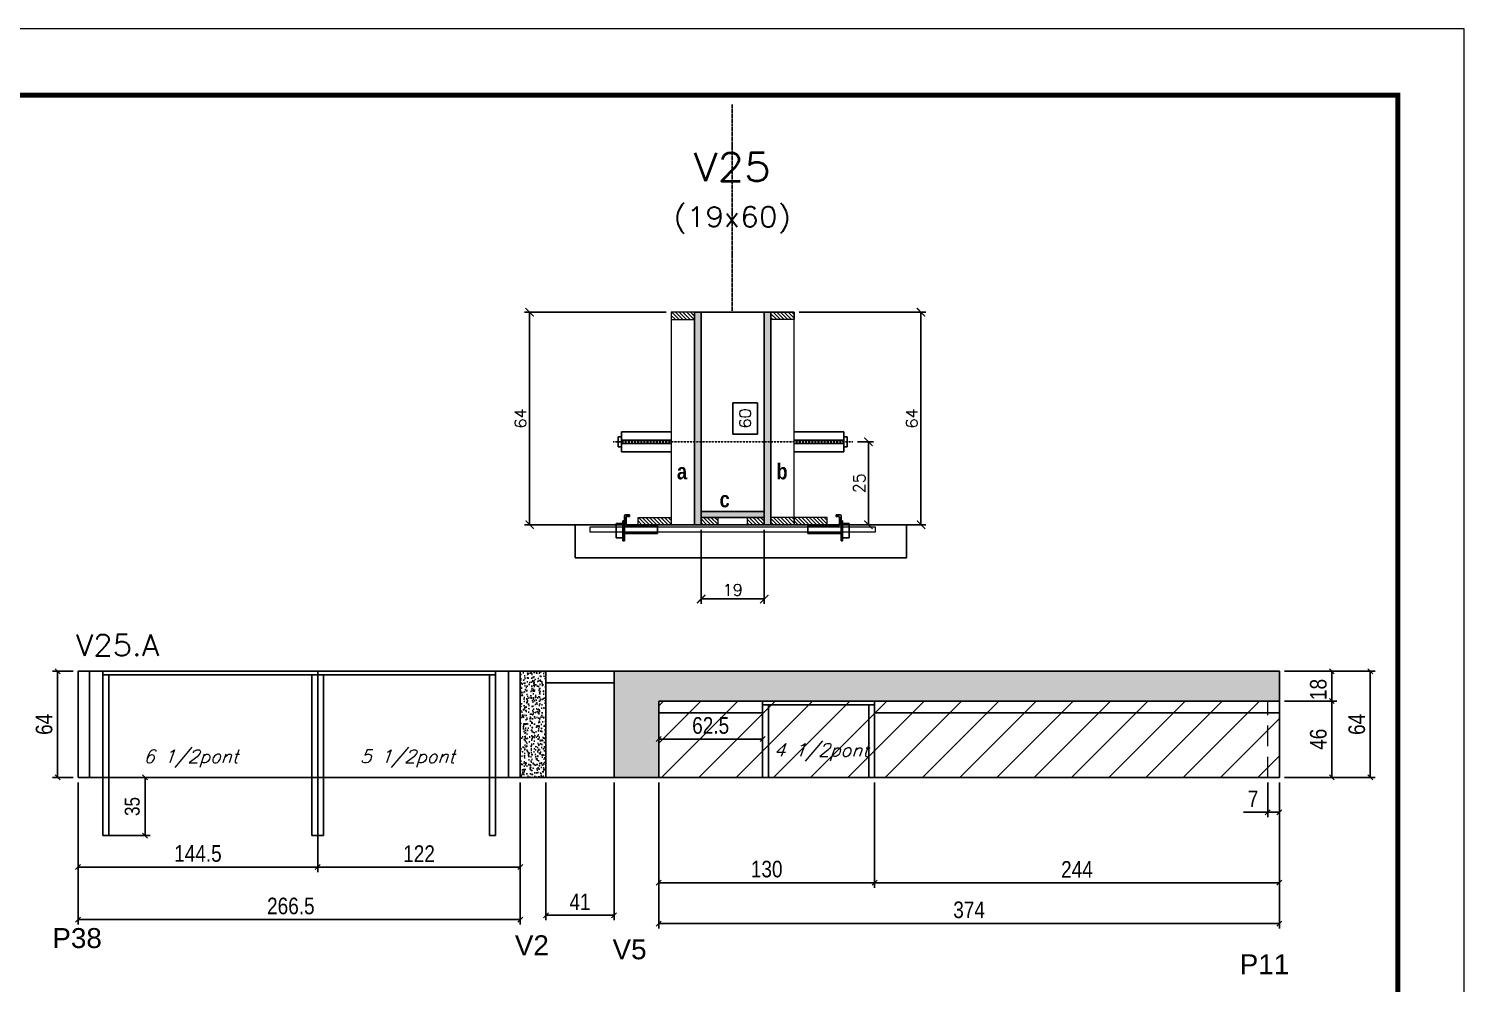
# Model space of a CAD drawing. Extents: x -10448 to -1189, y -11772 to 17235.
# Drawn here: x -9828 to -8963, y 8229 to 8804 of the extents above; entities that cross this region are included whole.
import ezdxf
from ezdxf.enums import TextEntityAlignment as Align

# ---------------------------------------------------------------- set-up
doc = ezdxf.new("R2010")
doc.units = 0
doc.linetypes.add('DASHED', pattern=[0.75, 0.5, -0.25])
doc.linetypes.add('HIDDEN', pattern=[0.375, 0.25, -0.125])
for name, color, linetype in [('5', 5, 'Continuous'), ('barrote', 251, 'Continuous'), ('COTA', 241, 'Continuous'), ('Cota Seção (2x)', 4, 'Continuous'), ('detalhes', 4, 'Continuous'), ('Painéis', 200, 'Continuous'), ('presilha', 1, 'Continuous'), ('SARR_2.2x7', 40, 'Continuous'), ('SARR_3.5x7', 81, 'Continuous'), ('TENSOR', 3, 'Continuous'), ('texto', 7, 'Continuous'), ('Texto de Titulo', 7, 'Continuous'), ('Texto Qtd Sarr', 242, 'Continuous')]:
    doc.layers.add(name, color=color, linetype=linetype)
for name, color, linetype, lineweight in [('CONCRETO', 251, 'Continuous', 25), ('Folhas', 255, 'Continuous', 9), ('Hachura', 251, 'Continuous', 9), ('Madeira', 126, 'Continuous', 18), ('Sarr 2.2x7', 40, 'Continuous', 9), ('SARRAFO DE PRESSAO', 251, 'DASHED', 9), ('SCO-___-LAJ', 2, 'Continuous', 0), ('Texto Seção', 7, 'Continuous', 15)]:
    doc.layers.add(name, color=color, linetype=linetype, lineweight=lineweight)
doc.styles.add('COTA TECNICA', font='techl___.ttf', dxfattribs={"height": 10})
doc.styles.add('COTA TECNICA-50', font='techl___.ttf', dxfattribs={"height": 9})
doc.styles.add('REGUA-120', font='ROMANS.shx', dxfattribs={"height": 15})
doc.styles.add('Romans', font='romans.shx')
doc.styles.get("Standard").update_dxf_attribs({"font": 'arial.ttf'})
doc.styles.add('TECNICA', font='techb___.ttf', dxfattribs={"height": 10})
doc.dimstyles.new('COTA PAINEL-50', dxfattribs={"dimtxt": 9, "dimasz": 3, "dimexe": 3, "dimexo": 3, "dimgap": 3, "dimtad": 1, "dimdec": 1, "dimzin": 12, "dimdsep": 46, "dimtxsty": 'COTA TECNICA-50', "dimblk1": 'OBLIQUE', "dimblk2": 'OBLIQUE', "dimsah": 1, "dimcen": 0.9, "dimclrd": 4, "dimclre": 4, "dimclrt": 240, "dimadec": 1, "dimazin": 3, "dimtfac": 1, "dimtdec": 1, "dimtmove": 0, "dimatfit": 3, "dimfxl": 1, "dimtolj": 1, "dimtzin": 12, "dimarcsym": 0})
doc.dimstyles.new('Cota Seção (2x)', dxfattribs={"dimtxt": 7, "dimasz": 5, "dimexe": 3, "dimexo": 3, "dimgap": 2, "dimtad": 3, "dimdec": 1, "dimlfac": 0.5, "dimzin": 12, "dimdsep": 46, "dimtxsty": 'Romans', "dimblk": 'ARCHTICK', "dimcen": 0, "dimclrd": 4, "dimclre": 4, "dimclrt": 1, "dimadec": 1, "dimazin": 3, "dimtfac": 1, "dimtdec": 1, "dimtmove": 0, "dimatfit": 3, "dimldrblk": 'OBLIQUE', "dimfxl": 1, "dimtolj": 1, "dimtzin": 12, "dimarcsym": 0})
doc.dimstyles.new('Cota Seção interna', dxfattribs={"dimtxt": 7, "dimasz": 6, "dimexe": 0.18, "dimexo": 2, "dimgap": -4, "dimtad": 3, "dimdec": 1, "dimlfac": 0.5, "dimzin": 12, "dimdsep": 46, "dimtxsty": 'Romans', "dimblk": 'ARCHTICK', "dimcen": 0.09, "dimse1": 1, "dimse2": 1, "dimsd1": 1, "dimsd2": 1, "dimclrd": 180, "dimclre": 5, "dimclrt": 1, "dimadec": 0, "dimazin": 3, "dimtfac": 1, "dimtdec": 1, "dimtofl": 0, "dimtmove": 0, "dimatfit": 3, "dimldrblk": 'ARCHTICK', "dimfxl": 1, "dimtolj": 1, "dimtzin": 0, "dimarcsym": 0})
doc.dimstyles.new('PAINEL', dxfattribs={"dimtxt": 10, "dimasz": 3, "dimexe": 3, "dimexo": 3, "dimgap": 3, "dimtad": 1, "dimdec": 1, "dimzin": 12, "dimdsep": 46, "dimtxsty": 'COTA TECNICA', "dimblk1": 'OBLIQUE', "dimblk2": 'OBLIQUE', "dimsah": 1, "dimcen": 0.9, "dimclrd": 4, "dimclre": 4, "dimclrt": 240, "dimadec": 1, "dimazin": 3, "dimtfac": 1, "dimtdec": 1, "dimtmove": 0, "dimatfit": 3, "dimfxl": 1, "dimtolj": 1, "dimtzin": 12, "dimarcsym": 0})
pattern_1 = [(50, (-139281.0885, -16389.4156), (5.46554007, -0.47817257), [0.5715, -6.2865]), (355, (-139281.0885, -16389.4156), (-1.05730264, 5.73170536), [0.4572, -5.02921753]), (100.4514447, (-139280.633, -16389.4554), (4.40823741, 5.25353256), [0.48570026, -5.34270734]), (46.1842, (-139281.0885, -16387.8916), (8.13237123, -1.26126984), [0.85725, -9.42975]), (96.6355576, (-139280.411, -16387.997), (7.122124, 7.42278374), [0.7285507, -8.01406824]), (351.184151, (-139281.0885, -16387.892), (7.122124, 7.42278374), [0.685799, -7.54379196]), (21, (-139280.3265, -16388.2726), (4.54843174, -3.06795595), [0.5715, -6.2865]), (326, (-139280.3265, -16388.2726), (1.85406085, 5.52563898), [0.4572, -5.0292]), (71.451445, (-139279.9475, -16388.528), (6.40249258, 2.45768307), [0.48570026, -5.34269813]), (37.5, (-139281.0885, -16389.4156), (0.092658098, 2.536651166), [0, -4.96824, 0, -5.1054, 0, -5.04825]), (7.5, (-139281.0885, -16389.4156), (2.004589875, 3.005417245), [0, -2.91084, 0, -4.85394, 0, -1.92405]), (327.5, (-139282.7878, -16389.4156), (4.067717855, -0.17186232), [0, -1.905, 0, -5.9436, 0, -7.8867]), (317.5, (-139283.5498, -16389.4156), (4.44387544, 0.76279473), [0, -2.4765, 0, -3.94716, 0, -5.6007])]
pattern_2 = [(45, (-139281.089, -16389.416), (-11.2253202, 11.2253202), [])]

# ---------------------------------------------------------------- blocks, each defined once
blk = doc.blocks.new('9999999999')
at = {"layer": 'Folhas'}
blk.add_lwpolyline([(98138.98, 34190.21), (99623.98, 34190.21), (99623.98, 35240.21), (98138.98, 35240.21)], close=True, dxfattribs=at)
at = {"layer": 'Folhas', "color": 30, "const_width": 3}
blk.add_lwpolyline([(98213.98, 34230.21), (99583.98, 34230.21), (99583.98, 35200.21), (98213.98, 35200.21)], close=True, dxfattribs=at)
blk = doc.blocks.new('titulo1')
at = {"layer": 'Defpoints', "color": 252, "linetype": 'HIDDEN', "ltscale": 2}
blk.add_line((0, 0), (0, 125), dxfattribs=at)
at = {"layer": 'Defpoints', "style": 'Romans', "oblique": 15}
blk.add_attdef('FOLHA', text='', height=10, dxfattribs=at).set_placement((0, 15.58), align=Align.MIDDLE_CENTER)
at = {"layer": 'Texto Qtd Sarr', "color": 3, "style": 'Romans', "oblique": 15}
for tag, height, p in [('TITULO', 17, (0, 71.45)), ('SEÇÃO', 12, (0, 41.55))]:
    blk.add_attdef(tag, text='', height=height, dxfattribs=at).set_placement(p, align=Align.MIDDLE_CENTER)
blk = doc.blocks.new('_ArchTick')
at = {"color": 0, "linetype": 'ByBlock', "const_width": 0.15}
blk.add_lwpolyline([(-0.5, -0.5), (0.5, 0.5)], dxfattribs=at)
blk = doc.blocks.new('*D269')
at = {"layer": 'COTA', "color": 4, "lineweight": -2, "transparency": 16777216}
for p, q in [((-9444.15, 8633.47), (-9529.53, 8633.47)), ((-9526.53, 8505.47), (-9526.53, 8633.47)), ((-9464.15, 8505.47), (-9529.53, 8505.47))]:
    blk.add_line(p, q, dxfattribs=at)
at = {"layer": 'Defpoints', "color": 0, "transparency": 16777216}
for p in [(-9526.53, 8633.47), (-9441.15, 8633.47), (-9461.15, 8505.47)]:
    blk.add_point(p, dxfattribs=at)
at = {"layer": 'COTA', "color": 4, "lineweight": -2, "transparency": 16777216, "xscale": 5, "yscale": 5, "zscale": 5}
for p, rotation in [((-9526.53, 8633.47), 90), ((-9526.53, 8505.47), 270)]:
    blk.add_blockref('_ArchTick', p, dxfattribs=dict(at, rotation=rotation))
at = {"layer": 'COTA', "color": 1, "transparency": 16777216, "insert": (-9532.03, 8569.47), "char_height": 7, "attachment_point": 5, "rotation": 90, "style": 'Romans'}
blk.add_mtext('\\A1;64', dxfattribs=at)
blk = doc.blocks.new('_Oblique')
at = {"color": 0, "linetype": 'ByBlock', "lineweight": -2}
blk.add_line((-0.5, -0.5), (0.5, 0.5), dxfattribs=at)
blk = doc.blocks.new('*D270')
at = {"layer": 'Cota Seção (2x)', "color": 180, "lineweight": -2, "transparency": 16777216}
for p, q in [((-9389.15, 8578.97), (-9404.15, 8578.97)), ((-9404.15, 8578.97), (-9404.15, 8559.97)), ((-9389.15, 8559.97), (-9389.15, 8578.97)), ((-9404.15, 8559.97), (-9389.15, 8559.97))]:
    blk.add_line(p, q, dxfattribs=at)
at = {"layer": 'Defpoints', "color": 0, "transparency": 16777216}
for p in [(-9423.15, 8633.47), (-9385.15, 8633.47), (-9423.15, 8513.47)]:
    blk.add_point(p, dxfattribs=at)
at = {"layer": 'Cota Seção (2x)', "color": 1, "transparency": 16777216, "insert": (-9396.65, 8569.47), "char_height": 7, "attachment_point": 5, "rotation": 90, "style": 'Romans'}
blk.add_mtext('\\A1;60', dxfattribs=at)
blk = doc.blocks.new('*D271')
at = {"layer": 'COTA', "color": 4, "lineweight": -2, "transparency": 16777216}
for p, q in [((-9364.15, 8633.47), (-9287.69, 8633.47)), ((-9290.69, 8633.47), (-9290.69, 8505.47)), ((-9344.15, 8505.47), (-9287.69, 8505.47))]:
    blk.add_line(p, q, dxfattribs=at)
at = {"layer": 'Defpoints', "color": 0, "transparency": 16777216}
for p in [(-9367.15, 8633.47), (-9347.15, 8505.47), (-9290.69, 8505.47)]:
    blk.add_point(p, dxfattribs=at)
at = {"layer": 'COTA', "color": 4, "lineweight": -2, "transparency": 16777216, "xscale": 5, "yscale": 5, "zscale": 5}
for p, rotation in [((-9290.69, 8633.47), 90), ((-9290.69, 8505.47), 270)]:
    blk.add_blockref('_ArchTick', p, dxfattribs=dict(at, rotation=rotation))
at = {"layer": 'COTA', "color": 1, "transparency": 16777216, "insert": (-9296.19, 8569.47), "char_height": 7, "attachment_point": 5, "rotation": 90, "style": 'Romans'}
blk.add_mtext('\\A1;64', dxfattribs=at)
blk = doc.blocks.new('PRESILHA METÁLICA 1')
at = {"layer": 'presilha'}
for p, q in [((0, 13), (6, 13)), ((0, 13), (0, 0)), ((6, 15.5), (7.5, 15.5)), ((6, -2.5), (6, 15.5)), ((6, 13), (6, 0)), ((7.5, 10.6), (7.5, 19.9)), ((7.5, 15.5), (7.5, -2.5)), ((12, 21), (8.6, 21)), ((9, 11.6), (9, 18.9)), ((12, 19.5), (9.6, 19.5)), ((12, 21), (12, 19.5)), ((6, 0), (0, 0)), ((37.5, 4.1), (7.5, 4.1)), ((37.5, 11), (9.6, 11)), ((37.5, 11), (37.5, 4.1)), ((7.5, -2.5), (6, -2.5))]:
    blk.add_line(p, q, dxfattribs=at)
for centre, radius, start, end in [((8.6, 19.9), 1.14, 90, 180), ((9.6, 18.9), 0.57, 90, 180), ((9.6, 11.6), 0.57, 180, 270)]:
    blk.add_arc(centre, radius, start, end, dxfattribs=at)
blk = doc.blocks.new('*D272')
at = {"layer": 'COTA', "color": 4, "lineweight": -2, "transparency": 16777216}
for p, q in [((-9423.15, 8502.47), (-9423.15, 8457.74)), ((-9385.15, 8502.47), (-9385.15, 8457.74)), ((-9423.15, 8460.74), (-9385.15, 8460.74))]:
    blk.add_line(p, q, dxfattribs=at)
at = {"layer": 'Defpoints', "color": 0, "transparency": 16777216}
for p in [(-9423.15, 8505.47), (-9385.15, 8505.47), (-9385.15, 8460.74)]:
    blk.add_point(p, dxfattribs=at)
at = {"layer": 'COTA', "color": 4, "lineweight": -2, "transparency": 16777216, "xscale": 5, "yscale": 5, "zscale": 5, "rotation": 180}
blk.add_blockref('_ArchTick', (-9423.15, 8460.74), dxfattribs=at)
at = {"layer": 'COTA', "color": 4, "lineweight": -2, "transparency": 16777216, "xscale": 5, "yscale": 5, "zscale": 5}
blk.add_blockref('_ArchTick', (-9385.15, 8460.74), dxfattribs=at)
at = {"layer": 'COTA', "color": 1, "transparency": 16777216, "insert": (-9404.15, 8466.24), "char_height": 7, "attachment_point": 5, "style": 'Romans'}
blk.add_mtext('\\A1;19', dxfattribs=at)
blk = doc.blocks.new('*D1359')
at = {"layer": 'COTA', "color": 4, "lineweight": -2, "transparency": 16777216}
for p, q in [((-9328.85, 8555.46), (-9319.35, 8555.46)), ((-9322.35, 8555.46), (-9322.35, 8505.47)), ((-9344.15, 8505.47), (-9319.35, 8505.47))]:
    blk.add_line(p, q, dxfattribs=at)
at = {"layer": 'Defpoints', "color": 0, "transparency": 16777216}
for p in [(-9331.85, 8555.46), (-9347.15, 8505.47), (-9322.35, 8505.47)]:
    blk.add_point(p, dxfattribs=at)
at = {"layer": 'COTA', "color": 4, "lineweight": -2, "transparency": 16777216, "xscale": 5, "yscale": 5, "zscale": 5}
for p, rotation in [((-9322.35, 8555.46), 90), ((-9322.35, 8505.47), 270)]:
    blk.add_blockref('_ArchTick', p, dxfattribs=dict(at, rotation=rotation))
at = {"layer": 'COTA', "color": 1, "transparency": 16777216, "insert": (-9327.85, 8530.46), "char_height": 7, "attachment_point": 5, "rotation": 90, "style": 'Romans'}
blk.add_mtext('\\A1;25', dxfattribs=at)
blk = doc.blocks.new('*D273')
at = {"layer": 'COTA', "color": 4, "linetype": 'ByBlock', "lineweight": -2, "transparency": 16777216}
for p, q in [((-9448.68, 8350.25), (-9448.68, 8286.8)), ((-9318.68, 8350.25), (-9318.68, 8286.8)), ((-9448.68, 8289.8), (-9318.68, 8289.8))]:
    blk.add_line(p, q, dxfattribs=at)
at = {"layer": 'Defpoints', "color": 0, "linetype": 'ByBlock', "transparency": 16777216}
for p in [(-9448.68, 8353.25), (-9318.68, 8353.25), (-9318.68, 8289.8)]:
    blk.add_point(p, dxfattribs=at)
at = {"layer": 'COTA', "color": 4, "linetype": 'ByBlock', "lineweight": -2, "transparency": 16777216, "xscale": 3, "yscale": 3, "zscale": 3, "rotation": 180}
blk.add_blockref('_Oblique', (-9448.68, 8289.8), dxfattribs=at)
at = {"layer": 'COTA', "color": 4, "linetype": 'ByBlock', "lineweight": -2, "transparency": 16777216, "xscale": 3, "yscale": 3, "zscale": 3}
blk.add_blockref('_Oblique', (-9318.68, 8289.8), dxfattribs=at)
at = {"layer": 'COTA', "color": 240, "linetype": 'ByBlock', "transparency": 16777216, "insert": (-9383.68, 8298.02), "char_height": 10, "attachment_point": 5, "style": 'COTA TECNICA'}
blk.add_mtext('\\A1;130', dxfattribs=at)
blk = doc.blocks.new('*D274')
at = {"layer": 'COTA', "color": 4, "linetype": 'ByBlock', "lineweight": -2, "transparency": 16777216}
for p, q in [((-9318.68, 8350.25), (-9318.68, 8286.8)), ((-9074.68, 8350.25), (-9074.68, 8286.8)), ((-9318.68, 8289.8), (-9074.68, 8289.8))]:
    blk.add_line(p, q, dxfattribs=at)
at = {"layer": 'Defpoints', "color": 0, "linetype": 'ByBlock', "transparency": 16777216}
for p in [(-9318.68, 8353.25), (-9074.68, 8353.25), (-9074.68, 8289.8)]:
    blk.add_point(p, dxfattribs=at)
at = {"layer": 'COTA', "color": 4, "linetype": 'ByBlock', "lineweight": -2, "transparency": 16777216, "xscale": 3, "yscale": 3, "zscale": 3, "rotation": 180}
blk.add_blockref('_Oblique', (-9318.68, 8289.8), dxfattribs=at)
at = {"layer": 'COTA', "color": 4, "linetype": 'ByBlock', "lineweight": -2, "transparency": 16777216, "xscale": 3, "yscale": 3, "zscale": 3}
blk.add_blockref('_Oblique', (-9074.68, 8289.8), dxfattribs=at)
at = {"layer": 'COTA', "color": 240, "linetype": 'ByBlock', "transparency": 16777216, "insert": (-9196.68, 8297.87), "char_height": 10, "attachment_point": 5, "style": 'COTA TECNICA'}
blk.add_mtext('\\A1;244', dxfattribs=at)
blk = doc.blocks.new('*D275')
at = {"layer": 'COTA', "color": 4, "linetype": 'ByBlock', "lineweight": -2, "transparency": 16777216}
for p, q in [((-9448.68, 8350.25), (-9448.68, 8262.25)), ((-9074.68, 8350.25), (-9074.68, 8262.25)), ((-9448.68, 8265.25), (-9074.68, 8265.25))]:
    blk.add_line(p, q, dxfattribs=at)
at = {"layer": 'Defpoints', "color": 0, "linetype": 'ByBlock', "transparency": 16777216}
for p in [(-9448.68, 8353.25), (-9074.68, 8353.25), (-9074.68, 8265.25)]:
    blk.add_point(p, dxfattribs=at)
at = {"layer": 'COTA', "color": 4, "linetype": 'ByBlock', "lineweight": -2, "transparency": 16777216, "xscale": 3, "yscale": 3, "zscale": 3, "rotation": 180}
blk.add_blockref('_Oblique', (-9448.68, 8265.25), dxfattribs=at)
at = {"layer": 'COTA', "color": 4, "linetype": 'ByBlock', "lineweight": -2, "transparency": 16777216, "xscale": 3, "yscale": 3, "zscale": 3}
blk.add_blockref('_Oblique', (-9074.68, 8265.25), dxfattribs=at)
at = {"layer": 'COTA', "color": 240, "linetype": 'ByBlock', "transparency": 16777216, "insert": (-9261.68, 8273.47), "char_height": 10, "attachment_point": 5, "style": 'COTA TECNICA'}
blk.add_mtext('\\A1;374', dxfattribs=at)
blk = doc.blocks.new('*D276')
at = {"layer": 'COTA', "color": 4, "linetype": 'ByBlock', "lineweight": -2, "transparency": 16777216}
for p, q in [((-9071.68, 8399.25), (-9040.1, 8399.25)), ((-9043.1, 8353.25), (-9043.1, 8399.25)), ((-9071.68, 8353.25), (-9040.1, 8353.25))]:
    blk.add_line(p, q, dxfattribs=at)
at = {"layer": 'Defpoints', "color": 0, "linetype": 'ByBlock', "transparency": 16777216}
for p in [(-9074.68, 8399.25), (-9043.1, 8399.25), (-9074.68, 8353.25)]:
    blk.add_point(p, dxfattribs=at)
at = {"layer": 'COTA', "color": 4, "linetype": 'ByBlock', "lineweight": -2, "transparency": 16777216, "xscale": 3, "yscale": 3, "zscale": 3}
for p, rotation in [((-9043.1, 8399.25), 90), ((-9043.1, 8353.25), 270)]:
    blk.add_blockref('_Oblique', p, dxfattribs=dict(at, rotation=rotation))
at = {"layer": 'COTA', "color": 240, "linetype": 'ByBlock', "transparency": 16777216, "insert": (-9051.21, 8376.25), "char_height": 10, "attachment_point": 5, "rotation": 90, "style": 'COTA TECNICA'}
blk.add_mtext('\\A1;46', dxfattribs=at)
blk = doc.blocks.new('*D277')
at = {"layer": 'COTA', "color": 4, "linetype": 'ByBlock', "lineweight": -2, "transparency": 16777216}
for p, q in [((-9071.68, 8417.25), (-9040.1, 8417.25)), ((-9043.1, 8399.25), (-9043.1, 8417.25)), ((-9071.68, 8399.25), (-9040.1, 8399.25))]:
    blk.add_line(p, q, dxfattribs=at)
at = {"layer": 'Defpoints', "color": 0, "linetype": 'ByBlock', "transparency": 16777216}
for p in [(-9074.68, 8417.25), (-9043.1, 8417.25), (-9074.68, 8399.25)]:
    blk.add_point(p, dxfattribs=at)
at = {"layer": 'COTA', "color": 4, "linetype": 'ByBlock', "lineweight": -2, "transparency": 16777216, "xscale": 3, "yscale": 3, "zscale": 3}
for p, rotation in [((-9043.1, 8417.25), 90), ((-9043.1, 8399.25), 270)]:
    blk.add_blockref('_Oblique', p, dxfattribs=dict(at, rotation=rotation))
at = {"layer": 'COTA', "color": 240, "linetype": 'ByBlock', "transparency": 16777216, "insert": (-9051.2, 8406.25), "char_height": 10, "attachment_point": 5, "rotation": 90, "style": 'COTA TECNICA'}
blk.add_mtext('\\A1;18', dxfattribs=at)
blk = doc.blocks.new('*D278')
at = {"layer": 'COTA', "color": 4, "linetype": 'ByBlock', "lineweight": -2, "transparency": 16777216}
for p, q in [((-9071.68, 8417.25), (-9016.94, 8417.25)), ((-9019.94, 8353.25), (-9019.94, 8417.25)), ((-9071.68, 8353.25), (-9016.94, 8353.25))]:
    blk.add_line(p, q, dxfattribs=at)
at = {"layer": 'Defpoints', "color": 0, "linetype": 'ByBlock', "transparency": 16777216}
for p in [(-9074.68, 8417.25), (-9019.94, 8417.25), (-9074.68, 8353.25)]:
    blk.add_point(p, dxfattribs=at)
at = {"layer": 'COTA', "color": 4, "linetype": 'ByBlock', "lineweight": -2, "transparency": 16777216, "xscale": 3, "yscale": 3, "zscale": 3}
for p, rotation in [((-9019.94, 8417.25), 90), ((-9019.94, 8353.25), 270)]:
    blk.add_blockref('_Oblique', p, dxfattribs=dict(at, rotation=rotation))
at = {"layer": 'COTA', "color": 240, "linetype": 'ByBlock', "transparency": 16777216, "insert": (-9028.05, 8385.25), "char_height": 10, "attachment_point": 5, "rotation": 90, "style": 'COTA TECNICA'}
blk.add_mtext('\\A1;64', dxfattribs=at)
blk = doc.blocks.new('*D1361')
at = {"layer": 'COTA', "color": 4, "linetype": 'ByBlock', "lineweight": -2, "transparency": 16777216}
for p, q in [((-9081.68, 8350.25), (-9081.68, 8329.31)), ((-9074.68, 8350.25), (-9074.68, 8329.31)), ((-9081.68, 8332.31), (-9096.41, 8332.31)), ((-9074.68, 8332.31), (-9081.68, 8332.31))]:
    blk.add_line(p, q, dxfattribs=at)
at = {"layer": 'Defpoints', "color": 0, "linetype": 'ByBlock', "transparency": 16777216}
for p in [(-9081.68, 8353.25), (-9074.68, 8353.25), (-9081.68, 8332.31)]:
    blk.add_point(p, dxfattribs=at)
at = {"layer": 'COTA', "color": 4, "linetype": 'ByBlock', "lineweight": -2, "transparency": 16777216, "xscale": 3, "yscale": 3, "zscale": 3, "rotation": 180}
blk.add_blockref('_Oblique', (-9081.68, 8332.31), dxfattribs=at)
at = {"layer": 'COTA', "color": 4, "linetype": 'ByBlock', "lineweight": -2, "transparency": 16777216, "xscale": 3, "yscale": 3, "zscale": 3}
blk.add_blockref('_Oblique', (-9074.68, 8332.31), dxfattribs=at)
at = {"layer": 'COTA', "color": 240, "linetype": 'ByBlock', "transparency": 16777216, "insert": (-9090.55, 8340.39), "char_height": 10, "attachment_point": 5, "style": 'COTA TECNICA'}
blk.add_mtext('\\A1;7', dxfattribs=at)
blk = doc.blocks.new('*D1363')
at = {"layer": 'COTA', "color": 4, "linetype": 'ByBlock', "lineweight": -2, "transparency": 16777216}
for p, q in [((-9448.68, 8389.25), (-9448.68, 8373.41)), ((-9386.18, 8389.25), (-9386.18, 8373.41)), ((-9386.18, 8376.41), (-9448.68, 8376.41))]:
    blk.add_line(p, q, dxfattribs=at)
at = {"layer": 'Defpoints', "color": 0, "linetype": 'ByBlock', "transparency": 16777216}
for p in [(-9448.68, 8392.25), (-9386.18, 8392.25), (-9448.68, 8376.41)]:
    blk.add_point(p, dxfattribs=at)
at = {"layer": 'COTA', "color": 4, "linetype": 'ByBlock', "lineweight": -2, "transparency": 16777216, "xscale": 3, "yscale": 3, "zscale": 3, "rotation": 180}
blk.add_blockref('_Oblique', (-9448.68, 8376.41), dxfattribs=at)
at = {"layer": 'COTA', "color": 4, "linetype": 'ByBlock', "lineweight": -2, "transparency": 16777216, "xscale": 3, "yscale": 3, "zscale": 3}
blk.add_blockref('_Oblique', (-9386.18, 8376.41), dxfattribs=at)
at = {"layer": 'COTA', "color": 240, "linetype": 'ByBlock', "transparency": 16777216, "insert": (-9417.43, 8384.52), "char_height": 10, "attachment_point": 5, "style": 'COTA TECNICA'}
blk.add_mtext('\\A1;62.5', dxfattribs=at)
blk = doc.blocks.new('*D1364')
at = {"layer": 'COTA', "color": 4, "linetype": 'ByBlock', "lineweight": -2, "transparency": 16777216}
for p, q in [((-9516.68, 8350.25), (-9516.68, 8267.25)), ((-9475.68, 8350.25), (-9475.68, 8267.25)), ((-9516.68, 8270.25), (-9475.68, 8270.25))]:
    blk.add_line(p, q, dxfattribs=at)
at = {"layer": 'Defpoints', "color": 0, "linetype": 'ByBlock', "transparency": 16777216}
for p in [(-9516.68, 8353.25), (-9475.68, 8353.25), (-9475.68, 8270.25)]:
    blk.add_point(p, dxfattribs=at)
at = {"layer": 'COTA', "color": 4, "linetype": 'ByBlock', "lineweight": -2, "transparency": 16777216, "xscale": 3, "yscale": 3, "zscale": 3, "rotation": 180}
blk.add_blockref('_Oblique', (-9516.68, 8270.25), dxfattribs=at)
at = {"layer": 'COTA', "color": 4, "linetype": 'ByBlock', "lineweight": -2, "transparency": 16777216, "xscale": 3, "yscale": 3, "zscale": 3}
blk.add_blockref('_Oblique', (-9475.68, 8270.25), dxfattribs=at)
at = {"layer": 'COTA', "color": 240, "linetype": 'ByBlock', "transparency": 16777216, "insert": (-9496.18, 8278.33), "char_height": 10, "attachment_point": 5, "style": 'COTA TECNICA'}
blk.add_mtext('\\A1;41', dxfattribs=at)
blk = doc.blocks.new('*D1350')
at = {"layer": 'COTA', "color": 4, "linetype": 'ByBlock', "lineweight": -2, "transparency": 16777216}
for p, q in [((-9798.68, 8350.25), (-9798.68, 8296.29)), ((-9654.18, 8350.25), (-9654.18, 8296.29)), ((-9798.68, 8299.29), (-9654.18, 8299.29))]:
    blk.add_line(p, q, dxfattribs=at)
at = {"layer": 'Defpoints', "color": 0, "linetype": 'ByBlock', "transparency": 16777216}
for p in [(-9798.68, 8353.25), (-9654.18, 8353.25), (-9654.18, 8299.29)]:
    blk.add_point(p, dxfattribs=at)
at = {"layer": 'COTA', "color": 4, "linetype": 'ByBlock', "lineweight": -2, "transparency": 16777216, "xscale": 3, "yscale": 3, "zscale": 3, "rotation": 180}
blk.add_blockref('_Oblique', (-9798.68, 8299.29), dxfattribs=at)
at = {"layer": 'COTA', "color": 4, "linetype": 'ByBlock', "lineweight": -2, "transparency": 16777216, "xscale": 3, "yscale": 3, "zscale": 3}
blk.add_blockref('_Oblique', (-9654.18, 8299.29), dxfattribs=at)
at = {"layer": 'COTA', "color": 240, "linetype": 'ByBlock', "transparency": 16777216, "insert": (-9726.43, 8307.4), "char_height": 10, "attachment_point": 5, "style": 'COTA TECNICA'}
blk.add_mtext('\\A1;144.5', dxfattribs=at)
blk = doc.blocks.new('*D1351')
at = {"layer": 'COTA', "color": 4, "linetype": 'ByBlock', "lineweight": -2, "transparency": 16777216}
for p, q in [((-9654.18, 8350.25), (-9654.18, 8296.29)), ((-9532.18, 8350.25), (-9532.18, 8296.29)), ((-9654.18, 8299.29), (-9532.18, 8299.29))]:
    blk.add_line(p, q, dxfattribs=at)
at = {"layer": 'Defpoints', "color": 0, "linetype": 'ByBlock', "transparency": 16777216}
for p in [(-9654.18, 8353.25), (-9532.18, 8353.25), (-9532.18, 8299.29)]:
    blk.add_point(p, dxfattribs=at)
at = {"layer": 'COTA', "color": 4, "linetype": 'ByBlock', "lineweight": -2, "transparency": 16777216, "xscale": 3, "yscale": 3, "zscale": 3, "rotation": 180}
blk.add_blockref('_Oblique', (-9654.18, 8299.29), dxfattribs=at)
at = {"layer": 'COTA', "color": 4, "linetype": 'ByBlock', "lineweight": -2, "transparency": 16777216, "xscale": 3, "yscale": 3, "zscale": 3}
blk.add_blockref('_Oblique', (-9532.18, 8299.29), dxfattribs=at)
at = {"layer": 'COTA', "color": 240, "linetype": 'ByBlock', "transparency": 16777216, "insert": (-9593.18, 8307.35), "char_height": 10, "attachment_point": 5, "style": 'COTA TECNICA'}
blk.add_mtext('\\A1;122', dxfattribs=at)
blk = doc.blocks.new('*D261')
at = {"layer": 'COTA', "color": 4, "linetype": 'ByBlock', "lineweight": -2, "transparency": 16777216}
for p, q in [((-9798.68, 8350.25), (-9798.68, 8264.67)), ((-9532.18, 8350.25), (-9532.18, 8264.67)), ((-9798.68, 8267.67), (-9532.18, 8267.67))]:
    blk.add_line(p, q, dxfattribs=at)
at = {"layer": 'Defpoints', "color": 0, "linetype": 'ByBlock', "transparency": 16777216}
for p in [(-9798.68, 8353.25), (-9532.18, 8353.25), (-9532.18, 8267.67)]:
    blk.add_point(p, dxfattribs=at)
at = {"layer": 'COTA', "color": 4, "linetype": 'ByBlock', "lineweight": -2, "transparency": 16777216, "xscale": 3, "yscale": 3, "zscale": 3, "rotation": 180}
blk.add_blockref('_Oblique', (-9798.68, 8267.67), dxfattribs=at)
at = {"layer": 'COTA', "color": 4, "linetype": 'ByBlock', "lineweight": -2, "transparency": 16777216, "xscale": 3, "yscale": 3, "zscale": 3}
blk.add_blockref('_Oblique', (-9532.18, 8267.67), dxfattribs=at)
at = {"layer": 'COTA', "color": 240, "linetype": 'ByBlock', "transparency": 16777216, "insert": (-9670.43, 8275.78), "char_height": 10, "attachment_point": 5, "style": 'COTA TECNICA'}
blk.add_mtext('\\A1;266.5', dxfattribs=at)
blk = doc.blocks.new('*D1352')
at = {"layer": 'COTA', "color": 4, "linetype": 'ByBlock', "lineweight": -2, "transparency": 16777216}
for p, q in [((-9801.68, 8417.25), (-9814, 8417.25)), ((-9811, 8353.25), (-9811, 8417.25)), ((-9801.68, 8353.25), (-9814, 8353.25))]:
    blk.add_line(p, q, dxfattribs=at)
at = {"layer": 'Defpoints', "color": 0, "linetype": 'ByBlock', "transparency": 16777216}
for p in [(-9811, 8417.25), (-9798.68, 8417.25), (-9798.68, 8353.25)]:
    blk.add_point(p, dxfattribs=at)
at = {"layer": 'COTA', "color": 4, "linetype": 'ByBlock', "lineweight": -2, "transparency": 16777216, "xscale": 3, "yscale": 3, "zscale": 3}
for p, rotation in [((-9811, 8417.25), 90), ((-9811, 8353.25), 270)]:
    blk.add_blockref('_Oblique', p, dxfattribs=dict(at, rotation=rotation))
at = {"layer": 'COTA', "color": 240, "linetype": 'ByBlock', "transparency": 16777216, "insert": (-9819.1, 8385.25), "char_height": 10, "attachment_point": 5, "rotation": 90, "style": 'COTA TECNICA'}
blk.add_mtext('\\A1;64', dxfattribs=at)
blk = doc.blocks.new('*D1859')
at = {"layer": 'COTA', "color": 4, "linetype": 'ByBlock', "lineweight": -2, "transparency": 16777216}
for p, q in [((-9780.68, 8353.25), (-9755.28, 8353.25)), ((-9758.28, 8318.25), (-9758.28, 8353.25)), ((-9780.68, 8318.25), (-9755.28, 8318.25))]:
    blk.add_line(p, q, dxfattribs=at)
at = {"layer": 'Defpoints', "color": 0, "linetype": 'ByBlock', "transparency": 16777216}
for p in [(-9783.68, 8353.25), (-9758.28, 8353.25), (-9783.68, 8318.25)]:
    blk.add_point(p, dxfattribs=at)
at = {"layer": 'COTA', "color": 4, "linetype": 'ByBlock', "lineweight": -2, "transparency": 16777216, "xscale": 3, "yscale": 3, "zscale": 3}
for p, rotation in [((-9758.28, 8353.25), 90), ((-9758.28, 8318.25), 270)]:
    blk.add_blockref('_Oblique', p, dxfattribs=dict(at, rotation=rotation))
at = {"layer": 'COTA', "color": 240, "linetype": 'ByBlock', "transparency": 16777216, "insert": (-9765.98, 8335.75), "char_height": 9, "attachment_point": 5, "rotation": 90, "style": 'COTA TECNICA-50'}
blk.add_mtext('\\A1;35', dxfattribs=at)

msp = doc.modelspace()

# ---------------------------------------------------------------- hatches: boundary and pattern name
at = {"layer": 'COTA', "linetype": 'ByBlock'}
h = msp.add_hatch(dxfattribs=at)
h.set_pattern_fill('AR-CONC', color=256, scale=0.03)
h.set_pattern_definition(pattern_1)
h.paths.add_polyline_path([(-9532.18, 8353.25), (-9516.68, 8353.25), (-9516.68, 8417.25), (-9532.18, 8417.25)])
h = msp.add_hatch(dxfattribs=at)
h.set_pattern_fill('AR-CONC', color=256, scale=0.03)
h.set_pattern_definition(pattern_1)
h.paths.add_polyline_path([(-9448.68, 8399.25), (-9074.68, 8399.25), (-9074.68, 8417.25), (-9475.68, 8417.25), (-9475.68, 8353.25), (-9448.68, 8353.25)])
at = {"layer": 'Hachura'}
h = msp.add_hatch(dxfattribs=at)
h.set_pattern_fill('ANSI31', color=256, scale=0.5, angle=90, style=0)
h.set_pattern_definition([(135, (-32673.773, 16936.7097), (-1.12253202, -1.12253202), [])])
h.paths.add_polyline_path([(-9441.15, 8633.47), (-9441.15, 8629.07), (-9427.15, 8629.07), (-9427.15, 8633.47)])
h = msp.add_hatch(color=256, dxfattribs=at)
h.dxf.hatch_style = 1
h.paths.add_polyline_path([(-9427.15, 8633.47), (-9423.15, 8633.47), (-9423.15, 8505.47), (-9427.15, 8505.47)])
h = msp.add_hatch(color=256, dxfattribs=at)
h.dxf.hatch_style = 1
h.paths.add_polyline_path([(-9381.15, 8633.47), (-9385.15, 8633.47), (-9385.15, 8505.47), (-9381.15, 8505.47)])
h = msp.add_hatch(dxfattribs=at)
h.set_pattern_fill('ANSI31', color=256, scale=0.5, angle=270, style=0)
h.set_pattern_definition([(315, (13305.4673, 148.2222), (1.12253202, 1.12253202), [])])
h.paths.add_polyline_path([(-9367.15, 8633.47), (-9367.15, 8629.07), (-9381.15, 8629.07), (-9381.15, 8633.47)])
h = msp.add_hatch(color=256, dxfattribs=at)
h.dxf.hatch_style = 1
h.paths.add_polyline_path([(-9423.15, 8509.87), (-9423.15, 8513.47), (-9385.15, 8513.47), (-9385.15, 8509.87)])
h = msp.add_hatch(dxfattribs=at)
h.set_pattern_fill('ANSI31', color=256, scale=0.5, angle=270, style=0)
h.set_pattern_definition([(315, (13141.4673, 275.8222), (1.12253202, 1.12253202), [])])
h.paths.add_polyline_path([(-9461.15, 8505.47), (-9461.15, 8509.87), (-9441.15, 8509.87), (-9441.15, 8505.47)])
h = msp.add_hatch(dxfattribs=at)
h.set_pattern_fill('ANSI31', color=256, scale=0.5, angle=270, style=0)
h.set_pattern_definition([(315, (13151.4673, 275.8222), (1.12253202, 1.12253202), [])])
h.paths.add_polyline_path([(-9423.15, 8505.47), (-9423.15, 8509.87), (-9413.15, 8509.87), (-9413.15, 8505.47)])
h = msp.add_hatch(dxfattribs=at)
h.set_pattern_fill('ANSI31', color=256, scale=0.5, angle=270, style=0)
h.set_pattern_definition([(315, (13127.4673, 275.8222), (1.12253202, 1.12253202), [])])
h.paths.add_polyline_path([(-9395.15, 8505.47), (-9395.15, 8509.87), (-9385.15, 8509.87), (-9385.15, 8505.47)])
h = msp.add_hatch(dxfattribs=at)
h.set_pattern_fill('ANSI31', color=256, scale=0.5, angle=270, style=0)
h.set_pattern_definition([(315, (13305.4673, 202.2222), (1.12253202, 1.12253202), [])])
h.paths.add_polyline_path([(-9367.15, 8505.47), (-9367.15, 8509.87), (-9381.15, 8509.87), (-9381.15, 8505.47)])
h = msp.add_hatch(dxfattribs=at)
h.set_pattern_fill('ANSI31', color=256, scale=0.5, angle=270, style=0)
h.set_pattern_definition([(315, (13161.4673, 275.8222), (1.12253202, 1.12253202), [])])
h.paths.add_polyline_path([(-9347.15, 8505.47), (-9347.15, 8509.87), (-9367.15, 8509.87), (-9367.15, 8505.47)])
at = {"layer": 'Hachura', "linetype": 'ByBlock'}
h = msp.add_hatch(dxfattribs=at)
h.set_pattern_fill('ANSI31', color=256, scale=5)
h.set_pattern_definition(pattern_2)
h.paths.add_polyline_path([(-9448.68, 8399.25), (-9448.68, 8353.25), (-9318.68, 8353.25), (-9318.68, 8399.25)])
h = msp.add_hatch(dxfattribs=at)
h.set_pattern_fill('ANSI31', color=256, scale=5)
h.set_pattern_definition(pattern_2)
h.paths.add_polyline_path([(-9318.68, 8399.25), (-9318.68, 8353.25), (-9074.68, 8353.25), (-9074.68, 8399.25)])

# ---------------------------------------------------------------- linework, layer by layer
at = {"ltscale": 3}
for p, q in [((-9473.15, 8558.46), (-9473.15, 8552.46)), ((-9471.15, 8558.46), (-9473.15, 8558.46)), ((-9471.15, 8561.46), (-9471.15, 8549.46)), ((-9471.15, 8561.46), (-9441.15, 8561.46)), ((-9441.15, 8556.46), (-9471.15, 8556.46)), ((-9337.15, 8561.46), (-9367.15, 8561.46)), ((-9367.15, 8556.46), (-9337.15, 8556.46)), ((-9337.15, 8561.46), (-9337.15, 8549.46)), ((-9335.15, 8558.46), (-9337.15, 8558.46)), ((-9335.15, 8558.46), (-9335.15, 8552.46)), ((-9471.15, 8552.46), (-9473.15, 8552.46)), ((-9441.15, 8554.46), (-9471.15, 8554.46)), ((-9471.15, 8549.46), (-9441.15, 8549.46)), ((-9367.15, 8554.46), (-9337.15, 8554.46)), ((-9337.15, 8549.46), (-9367.15, 8549.46)), ((-9337.15, 8552.46), (-9335.15, 8552.46))]:
    msp.add_line(p, q, dxfattribs=at)
at = {"layer": 'barrote'}
msp.add_lwpolyline([(-9499.01, 8485.47), (-9299.43, 8485.47), (-9299.43, 8505.47), (-9499.01, 8505.47)], close=True, dxfattribs=at)
at = {"layer": 'CONCRETO'}
msp.add_lwpolyline([(-9385.15, 8613.47), (-9385.15, 8633.47), (-9423.15, 8633.47), (-9423.15, 8633.47), (-9423.15, 8633.47), (-9423.15, 8513.47), (-9385.15, 8513.47), (-9385.15, 8613.47)], close=True, dxfattribs=at)
at = {"layer": 'COTA', "linetype": 'ByBlock'}
for p, q in [((-9516.68, 8417.25), (-9532.18, 8417.25)), ((-9475.68, 8417.25), (-9074.68, 8417.25)), ((-9074.68, 8399.25), (-9074.68, 8417.25)), ((-9532.18, 8353.25), (-9516.68, 8353.25)), ((-9448.68, 8353.25), (-9475.68, 8353.25))]:
    msp.add_line(p, q, dxfattribs=at)
at = {"layer": 'Madeira'}
for points in [[(-9441.15, 8633.47), (-9441.15, 8629.07), (-9427.15, 8629.07), (-9427.15, 8633.47)], [(-9441.15, 8505.47), (-9427.15, 8505.47), (-9427.15, 8633.47), (-9441.15, 8633.47)], [(-9367.15, 8633.47), (-9367.15, 8629.07), (-9381.15, 8629.07), (-9381.15, 8633.47)], [(-9367.15, 8633.47), (-9381.15, 8633.47), (-9381.15, 8505.47), (-9367.15, 8505.47)], [(-9461.15, 8505.47), (-9461.15, 8509.87), (-9441.15, 8509.87), (-9441.15, 8505.47)], [(-9423.15, 8505.47), (-9423.15, 8509.87), (-9413.15, 8509.87), (-9413.15, 8505.47)], [(-9395.15, 8505.47), (-9395.15, 8509.87), (-9385.15, 8509.87), (-9385.15, 8505.47)], [(-9367.15, 8505.47), (-9367.15, 8509.87), (-9381.15, 8509.87), (-9381.15, 8505.47)], [(-9347.15, 8505.47), (-9347.15, 8509.87), (-9367.15, 8509.87), (-9367.15, 8505.47)]]:
    msp.add_lwpolyline(points, close=True, dxfattribs=at)
at = {"layer": 'Painéis'}
for p, q in [((-9798.68, 8417.25), (-9532.18, 8417.25)), ((-9798.68, 8417.25), (-9798.68, 8353.25)), ((-9654.18, 8417.25), (-9654.18, 8353.25)), ((-9532.18, 8417.25), (-9532.18, 8353.25)), ((-9532.18, 8353.25), (-9798.68, 8353.25))]:
    msp.add_line(p, q, dxfattribs=at)
at = {"layer": 'Painéis', "linetype": 'ByBlock'}
for p, q in [((-9516.68, 8417.25), (-9475.68, 8417.25)), ((-9516.68, 8353.25), (-9516.68, 8417.25)), ((-9475.68, 8353.25), (-9475.68, 8417.25)), ((-9448.68, 8399.25), (-9448.68, 8353.25)), ((-9448.68, 8399.25), (-9074.68, 8399.25)), ((-9318.68, 8353.25), (-9318.68, 8399.25)), ((-9074.68, 8353.25), (-9074.68, 8399.25)), ((-9516.68, 8353.25), (-9475.68, 8353.25)), ((-9448.68, 8353.25), (-9074.68, 8353.25))]:
    msp.add_line(p, q, dxfattribs=at)
at = {"layer": 'Painéis'}
for points in [[(-9427.15, 8633.47), (-9423.15, 8633.47), (-9423.15, 8505.47), (-9427.15, 8505.47)], [(-9381.15, 8633.47), (-9385.15, 8633.47), (-9385.15, 8505.47), (-9381.15, 8505.47)], [(-9423.15, 8509.87), (-9423.15, 8513.47), (-9385.15, 8513.47), (-9385.15, 8509.87)]]:
    msp.add_lwpolyline(points, close=True, dxfattribs=at)
at = {"layer": 'Sarr 2.2x7', "linetype": 'HIDDEN', "ltscale": 50}
msp.add_line((-9081.68, 8353.25), (-9081.68, 8399.25), dxfattribs=at)
at = {"layer": 'SARR_2.2x7', "linetype": 'Continuous'}
for p, q in [((-9791.68, 8417.25), (-9791.68, 8353.25)), ((-9654.18, 8415.05), (-9783.68, 8415.05)), ((-9654.18, 8415.05), (-9547.18, 8415.05)), ((-9539.18, 8417.25), (-9539.18, 8353.25)), ((-9516.68, 8410.25), (-9475.68, 8410.25)), ((-9448.68, 8392.25), (-9386.18, 8392.25)), ((-9386.18, 8397.05), (-9318.68, 8397.05)), ((-9318.68, 8392.25), (-9074.68, 8392.25))]:
    msp.add_line(p, q, dxfattribs=at)
at = {"layer": 'SARR_3.5x7'}
for p, q in [((-9783.68, 8417.25), (-9783.68, 8318.25)), ((-9780.18, 8415.05), (-9780.18, 8318.25)), ((-9657.68, 8415.05), (-9657.68, 8318.25)), ((-9654.18, 8415.05), (-9654.18, 8318.25)), ((-9650.68, 8415.05), (-9650.68, 8318.25)), ((-9550.68, 8415.05), (-9550.68, 8318.25)), ((-9547.18, 8417.25), (-9547.18, 8318.25)), ((-9386.18, 8399.25), (-9386.18, 8353.25)), ((-9382.68, 8397.05), (-9382.68, 8353.25)), ((-9322.18, 8397.05), (-9322.18, 8353.25)), ((-9318.68, 8397.05), (-9318.68, 8353.25)), ((-9448.68, 8353.25), (-9445.18, 8353.25))]:
    msp.add_line(p, q, dxfattribs=at)
at = {"layer": 'SARR_3.5x7', "linetype": 'ByBlock'}
for p, q in [((-9783.68, 8318.25), (-9780.18, 8318.25)), ((-9657.68, 8318.25), (-9650.68, 8318.25)), ((-9550.68, 8318.25), (-9547.18, 8318.25))]:
    msp.add_line(p, q, dxfattribs=at)
at = {"layer": 'SCO-___-LAJ', "color": 1}
msp.add_lwpolyline([(-9490.01, 8504.13), (-9318.3, 8504.13), (-9318.3, 8500.93), (-9490.01, 8500.93)], close=True, dxfattribs=at)
at = {"layer": 'TENSOR', "linetype": 'HIDDEN', "ltscale": 0.5}
msp.add_line((-9476.15, 8555.46), (-9331.85, 8555.46), dxfattribs=at)

# ---------------------------------------------------------------- block references
at = {"layer": 'presilha', "yscale": 0.6666666666666666, "zscale": 0.6666666666666666}
for p, xscale in [((-9474.42, 8497.5), 0.6666666666666666), ((-9333.89, 8497.5), -0.6666666666666666)]:
    msp.add_blockref('PRESILHA METÁLICA 1', p, dxfattribs=dict(at, xscale=xscale))
at = {"layer": 'SARRAFO DE PRESSAO', "color": 6, "linetype": 'ByBlock'}
msp.add_blockref('9999999999', (-108587.26, -26436), dxfattribs=at)
at = {"layer": 'Texto Seção'}
ref = msp.add_blockref('titulo1', (-9404.51, 8633.47), dxfattribs=dict(at, xscale=-1))
ref.add_attrib('TITULO', 'V25', dxfattribs={"layer": 'Texto de Titulo', "color": 7, "height": 17, "style": 'Romans', "width": 1.1}).set_placement((-9404.51, 8720.97), align=Align.MIDDLE_CENTER)
ref.add_attrib('SEÇÃO', '(19x60)', dxfattribs={"layer": 'Texto de Titulo', "color": 7, "height": 12, "style": 'Romans', "width": 1.1}).set_placement((-9404.51, 8690.97), align=Align.MIDDLE_CENTER)

# ---------------------------------------------------------------- texts
at = {"layer": '5', "linetype": 'Continuous'}
for s, p in [('P38', (-9814.15, 8250.52)), ('V2', (-9535.42, 8246.19)), ('V5', (-9476.56, 8243.74)), ('P11', (-9098.61, 8234.74))]:
    msp.add_text(s, height=12, rotation=0.00004, dxfattribs=at).set_placement(p)
at = {"layer": 'detalhes', "style": 'TECNICA'}
for s, p in [('a', (-9437.77, 8532.79)), ('b', (-9377.8, 8532.8)), ('c', (-9412.07, 8515.96))]:
    msp.add_text(s, height=9.6, dxfattribs=at).set_placement(p)
at = {"layer": 'texto', "color": 2, "char_height": 8, "attachment_point": 5, "style": 'Romans'}
for s, insert in [('{\\Q19;\\C256;4 1/2pont}', (-9350.8, 8368.47)), ('{\\Q19;\\C256;6 1/2pont}', (-9730.75, 8364.63)), ('{\\Q19;\\C256;5 1/2pont}', (-9600.22, 8364.63))]:
    msp.add_mtext(s, dxfattribs=dict(at, insert=insert))
at = {"layer": 'Texto Seção', "style": 'REGUA-120', "width": 1.05}
msp.add_text('V25.A', height=13, dxfattribs=at).set_placement((-9800.05, 8426.44))

# ---------------------------------------------------------------- dimensions: what is measured, and where the dimension line sits
at = {"layer": 'COTA'}
for base, p1, p2, picture, middle in [((-9526.53, 8633.47), (-9461.15, 8505.47), (-9441.15, 8633.47), '*D269', (-9532.03, 8569.47)), ((-9290.69, 8505.47), (-9367.15, 8633.47), (-9347.15, 8505.47), '*D271', (-9296.19, 8569.47)), ((-9322.35, 8505.47), (-9331.85, 8555.46), (-9347.15, 8505.47), '*D1359', (-9327.85, 8530.46))]:
    dim = msp.add_linear_dim(base=base, p1=p1, p2=p2, angle=90, dimstyle='Cota Seção (2x)', dxfattribs=at)
    dim.commit()
    dim.dimension.update_dxf_attribs({"geometry": picture, "text_midpoint": middle})
dim = msp.add_linear_dim(base=(-9385.15, 8460.74), p1=(-9423.15, 8505.47), p2=(-9385.15, 8505.47), dimstyle='Cota Seção (2x)', dxfattribs=at)
dim.commit()
dim.dimension.update_dxf_attribs({"geometry": '*D272', "text_midpoint": (-9404.15, 8466.24)})
at = {"layer": 'COTA', "linetype": 'ByBlock'}
for base, p1, p2, dimstyle, picture, middle in [((-9811, 8417.25), (-9798.68, 8353.25), (-9798.68, 8417.25), 'PAINEL', '*D1352', (-9819.1, 8385.25)), ((-9019.94, 8417.25), (-9074.68, 8353.25), (-9074.68, 8417.25), 'PAINEL', '*D278', (-9028.05, 8385.25)), ((-9043.1, 8399.25), (-9074.68, 8353.25), (-9074.68, 8399.25), 'PAINEL', '*D276', (-9051.21, 8376.25)), ((-9758.28, 8353.25), (-9783.68, 8318.25), (-9783.68, 8353.25), 'COTA PAINEL-50', '*D1859', (-9765.98, 8335.75))]:
    dim = msp.add_linear_dim(base=base, p1=p1, p2=p2, angle=90, dimstyle=dimstyle, dxfattribs=at)
    dim.commit()
    dim.dimension.update_dxf_attribs({"geometry": picture, "text_midpoint": middle})
dim = msp.add_linear_dim(base=(-9043.1, 8417.25), p1=(-9074.68, 8399.25), p2=(-9074.68, 8417.25), angle=90, dimstyle='PAINEL', dxfattribs=at)
dim.commit()
dim.dimension.update_dxf_attribs({"geometry": '*D277', "text_midpoint": (-9043.1, 8406.25), "dimtype": 160})
for base, p1, p2, picture, middle in [((-9448.68, 8376.41), (-9386.18, 8392.25), (-9448.68, 8392.25), '*D1363', (-9417.43, 8384.52)), ((-9654.18, 8299.29), (-9798.68, 8353.25), (-9654.18, 8353.25), '*D1350', (-9726.43, 8307.4)), ((-9475.68, 8270.25), (-9516.68, 8353.25), (-9475.68, 8353.25), '*D1364', (-9496.18, 8278.33)), ((-9318.68, 8289.8), (-9448.68, 8353.25), (-9318.68, 8353.25), '*D273', (-9383.68, 8298.02)), ((-9074.68, 8265.25), (-9448.68, 8353.25), (-9074.68, 8353.25), '*D275', (-9261.68, 8273.47)), ((-9074.68, 8289.8), (-9318.68, 8353.25), (-9074.68, 8353.25), '*D274', (-9196.68, 8297.87)), ((-9081.68, 8332.31), (-9074.68, 8353.25), (-9081.68, 8353.25), '*D1361', (-9090.55, 8340.39))]:
    dim = msp.add_linear_dim(base=base, p1=p1, p2=p2, dimstyle='PAINEL', dxfattribs=at)
    dim.commit()
    dim.dimension.update_dxf_attribs({"geometry": picture, "text_midpoint": middle})
dim = msp.add_linear_dim(base=(-9532.18, 8267.67), p1=(-9798.68, 8353.25), p2=(-9532.18, 8353.25), dimstyle='PAINEL', dxfattribs=at)
dim.commit()
dim.dimension.update_dxf_attribs({"geometry": '*D261', "text_midpoint": (-9670.43, 8267.67), "dimtype": 160})
dim = msp.add_linear_dim(base=(-9532.18, 8299.29), p1=(-9654.18, 8353.25), p2=(-9532.18, 8353.25), dimstyle='PAINEL', override={"dimtmove": 1}, dxfattribs=at)
dim.commit()
dim.dimension.update_dxf_attribs({"geometry": '*D1351', "text_midpoint": (-9593.18, 8307.35)})
at = {"layer": 'Cota Seção (2x)'}
dim = msp.add_linear_dim(base=(-9385.15, 8633.47), p1=(-9423.15, 8513.47), p2=(-9423.15, 8633.47), angle=90, dimstyle='Cota Seção interna', dxfattribs=at)
dim.commit()
dim.dimension.update_dxf_attribs({"geometry": '*D270', "text_midpoint": (-9385.15, 8569.47), "dimtype": 160})

doc.saveas('drawing.dxf')
